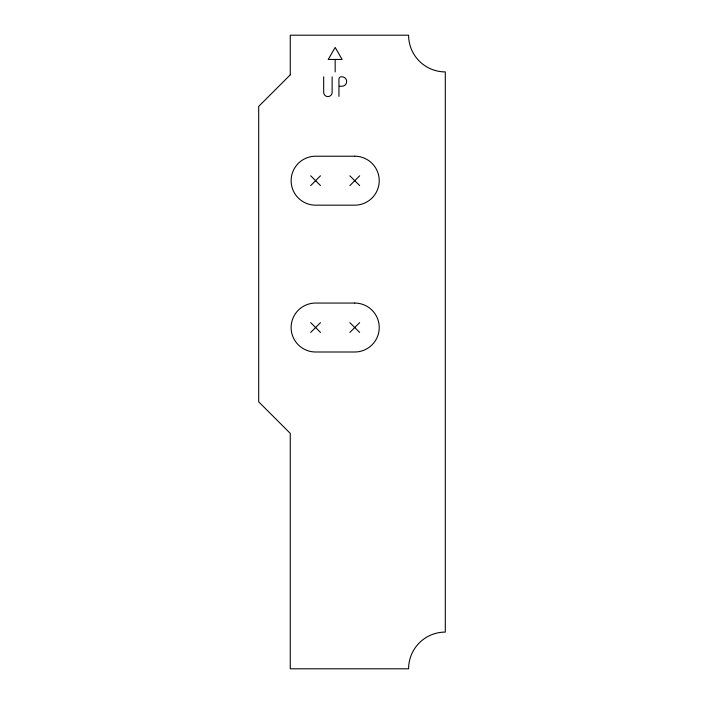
<?xml version="1.0" encoding="UTF-8"?>
<svg xmlns="http://www.w3.org/2000/svg" width="704" height="704" viewBox="0 0 704 704"><rect width="100%" height="100%" fill="white"/><g stroke="black" fill="none" stroke-linecap="round" stroke-linejoin="round"><path stroke-width="1.06" d="M310.702 185.583L320.487 175.798M349.862 185.583L359.647 175.798M310.702 332.42L320.487 322.634M349.862 332.42L359.647 322.634M334.682 59.444L328.24 59.444L335.174 47.432L342.109 59.444L335.174 59.444L335.174 71.905M339.434 86.24L341.959 86.24A4.717 4.717 0 0 0 346.676 81.523A4.717 4.717 0 0 0 341.959 76.806L341.238 76.806A2.297 2.297 0 0 0 338.941 79.094L338.941 96.378M349.862 175.798L359.647 185.583M310.702 175.798L320.487 185.583M349.862 322.634L359.647 332.42M310.702 322.634L320.487 332.42M332.138 76.806L332.138 92.365A4.233 4.233 0 0 1 327.906 96.598A4.233 4.233 0 0 1 323.673 92.365L323.673 76.806M290.268 74.835L258.694 106.401L258.694 401.817L290.268 433.382L290.268 668.8L408.593 668.8A36.705 36.705 0 0 1 445.306 632.095L445.306 71.905A36.705 36.705 0 0 1 408.593 35.2L290.268 35.2L290.268 74.835M354.754 156.218L315.594 156.218A24.473 24.473 0 0 0 291.122 180.69A24.473 24.473 0 0 0 315.594 205.163L354.754 205.163A24.473 24.473 0 0 0 379.227 180.69A24.473 24.473 0 0 0 354.754 156.218M354.754 303.054L315.594 303.054A24.473 24.473 0 0 0 291.122 327.527A24.473 24.473 0 0 0 315.594 352L354.754 352A24.473 24.473 0 0 0 379.227 327.527A24.473 24.473 0 0 0 354.754 303.054"/></g></svg>
